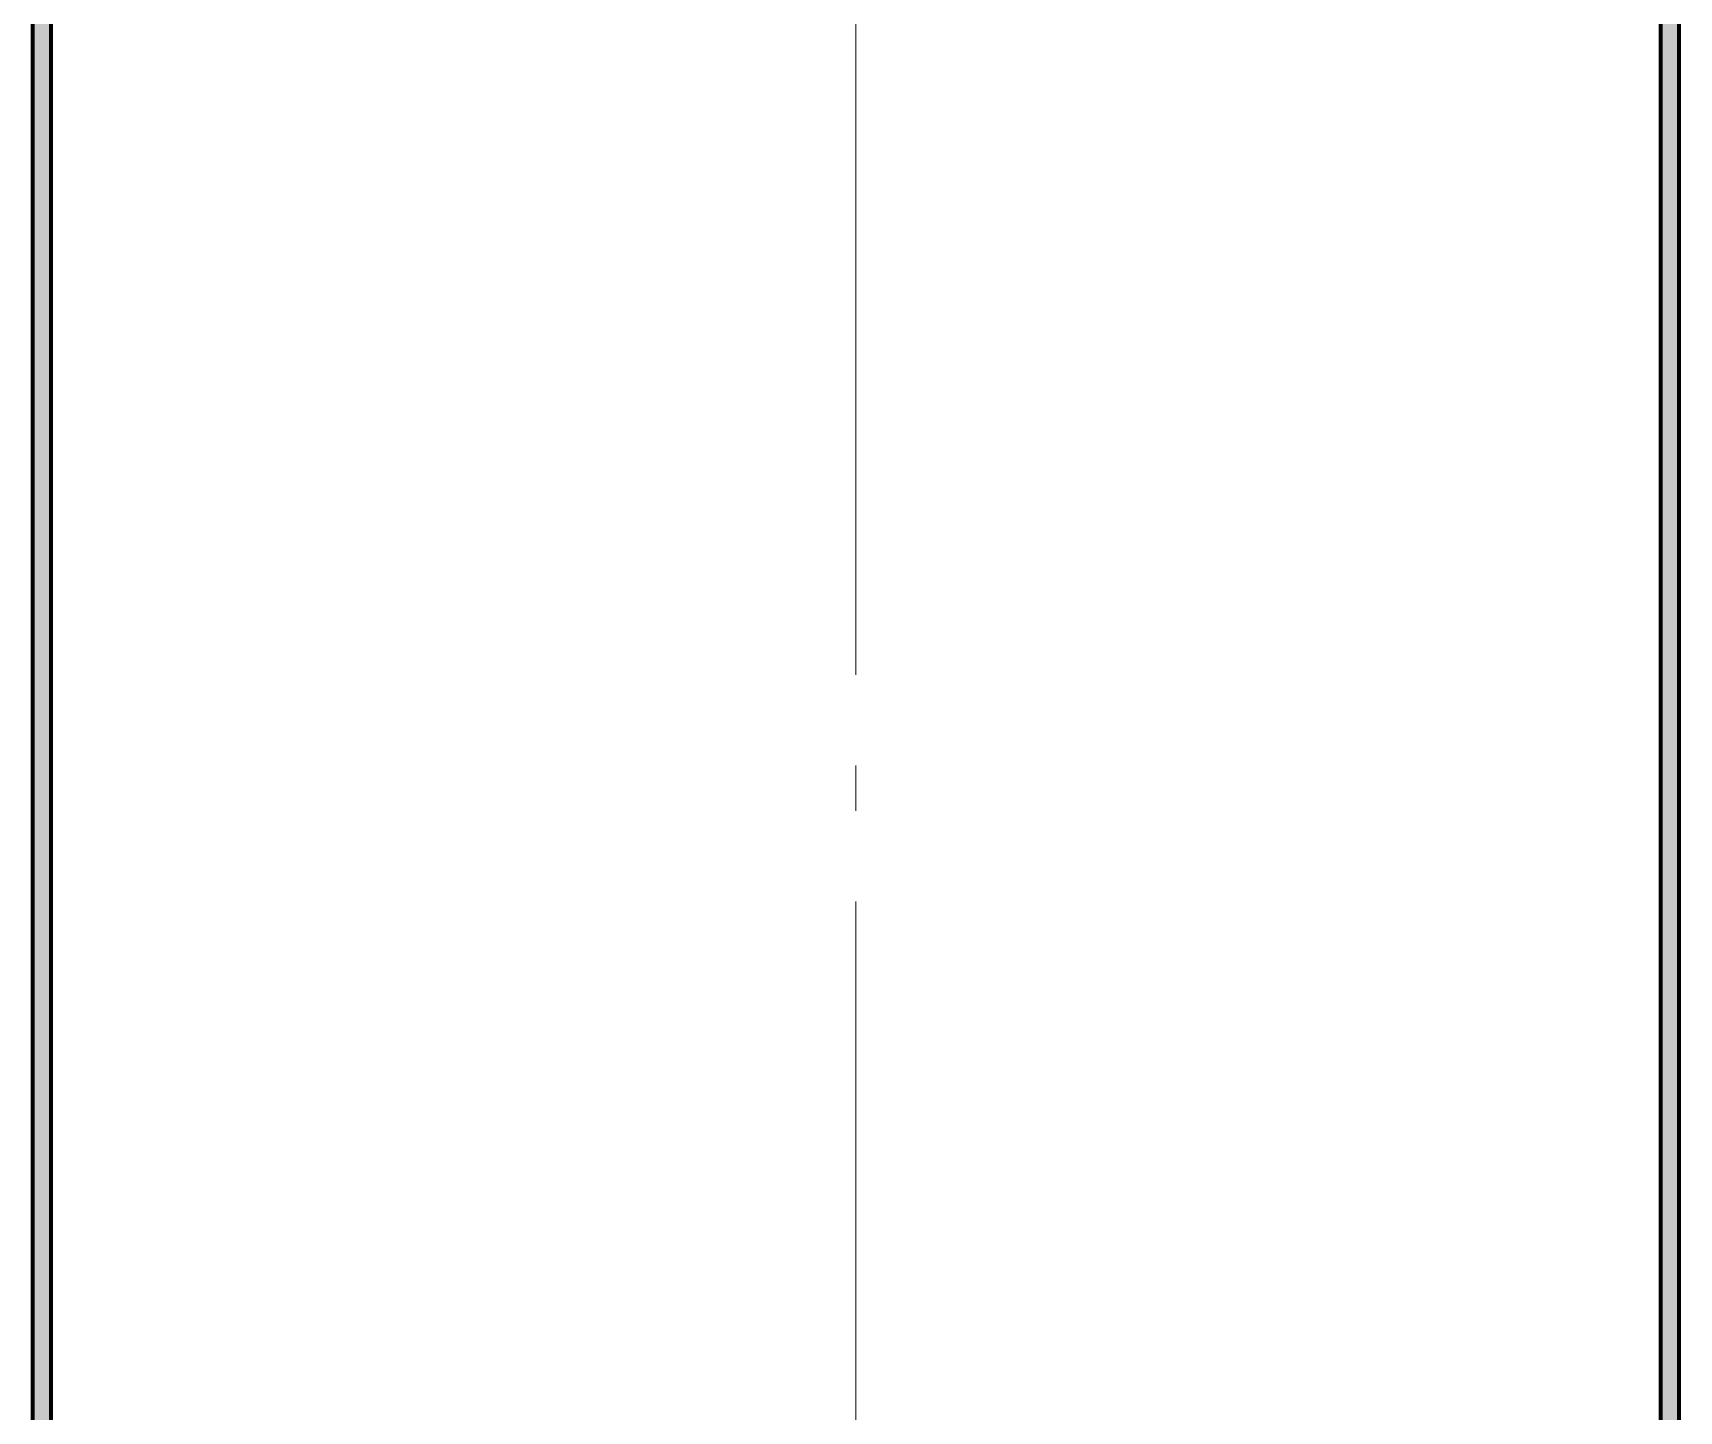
# Model space of a CAD drawing. Header units: millimetres. Extents: x 0 to 594, y 0 to 420.
# Drawn here: x 223.35 to 259.65, y 212.68 to 243.06 of the extents above; entities that cross this region are included whole.
import ezdxf

# ---------------------------------------------------------------- set-up
doc = ezdxf.new("R2010")
doc.units = ezdxf.units.MM
doc.linetypes.add('IRAM-F-TRAZO-PUNTO', pattern=[20, 15, -2, 1, -2])
for name, color, linetype, lineweight in [('01-VISIBLE', 7, 'CONTINUOUS', 70), ('03-EJE', 1, 'IRAM-F-TRAZO-PUNTO', 18), ('05-RAYADO', 8, 'CONTINUOUS', 18)]:
    doc.layers.add(name, color=color, linetype=linetype, lineweight=lineweight)

msp = doc.modelspace()

# ---------------------------------------------------------------- hatches: boundary and pattern name
at = {"layer": '05-RAYADO'}
h = msp.add_hatch(color=7, dxfattribs=at)
h.dxf.hatch_style = 1
h.paths.add_polyline_path([(223.75, 188.75), (223.35, 188.75), (223.35, 286.185), (223.75, 286.185)])
h = msp.add_hatch(color=7, dxfattribs=at)
h.dxf.hatch_style = 1
h.paths.add_polyline_path([(259.25, 286.185), (259.65, 286.185), (259.65, 188.75), (259.25, 188.75)])

# ---------------------------------------------------------------- linework, layer by layer
at = {"layer": '01-VISIBLE'}
for p, q in [((223.35, 188.75), (223.35, 286.185)), ((223.75, 188.75), (223.75, 286.185)), ((259.25, 188.75), (259.25, 286.185)), ((259.65, 188.75), (259.65, 286.185))]:
    msp.add_line(p, q, dxfattribs=at)
at = {"layer": '03-EJE'}
msp.add_line((241.5, 188.91), (241.5, 302.05), dxfattribs=at)

doc.saveas('drawing.dxf')
